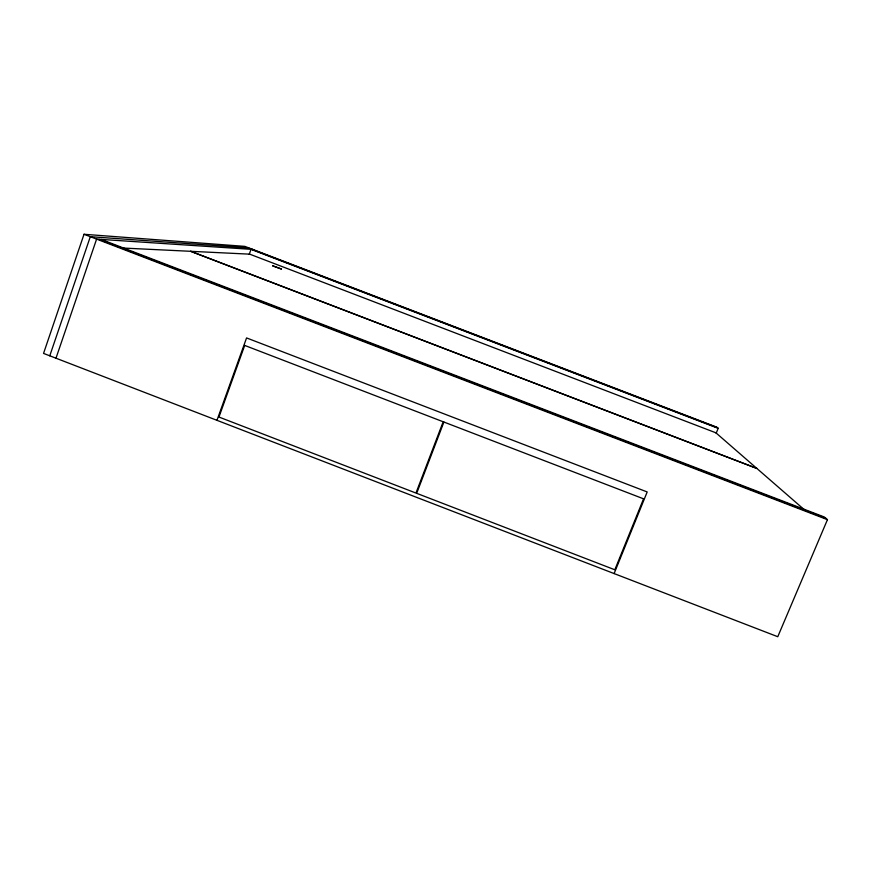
<?xml version="1.0" encoding="UTF-8"?>
<svg xmlns="http://www.w3.org/2000/svg" width="871" height="871" viewBox="0 0 871 871"><rect width="100%" height="100%" fill="white"/><g stroke="black" fill="none" stroke-linecap="round" stroke-linejoin="round"><path stroke-width="1.31" d="M716.158 433.279L718.183 428.314L716.877 427.215L244.86 246.373L84.019 234.277L43.55 353.408L777.77 636.723L827.45 519.66L824.238 516.971L101.134 239.416M49.767 355.814L90.312 236.694L248.866 247.908M55.984 358.21L96.605 239.111L252.884 249.444M249.204 254.419L251.022 249.324L718.183 428.314M216.966 420.323L246.569 337.926L647.186 491.952L614.12 573.575M122.724 248.028L249.705 254.158L715.908 432.811L806.002 511.179M251.948 249.378L717.53 427.759M190.782 251.316L756.801 468.391M190.629 251.305L756.921 468.489M98.88 239.264L825.839 518.31M84.019 234.277L827.45 519.66M244.697 345.428L218.959 417.046L415.957 493.051L443.176 421.76L244.697 345.428M443.905 422.043L416.676 493.324L614.828 569.776L643.56 498.822L443.905 422.043M281.453 269.052L272.677 265.818L281.453 269.052"/></g></svg>
